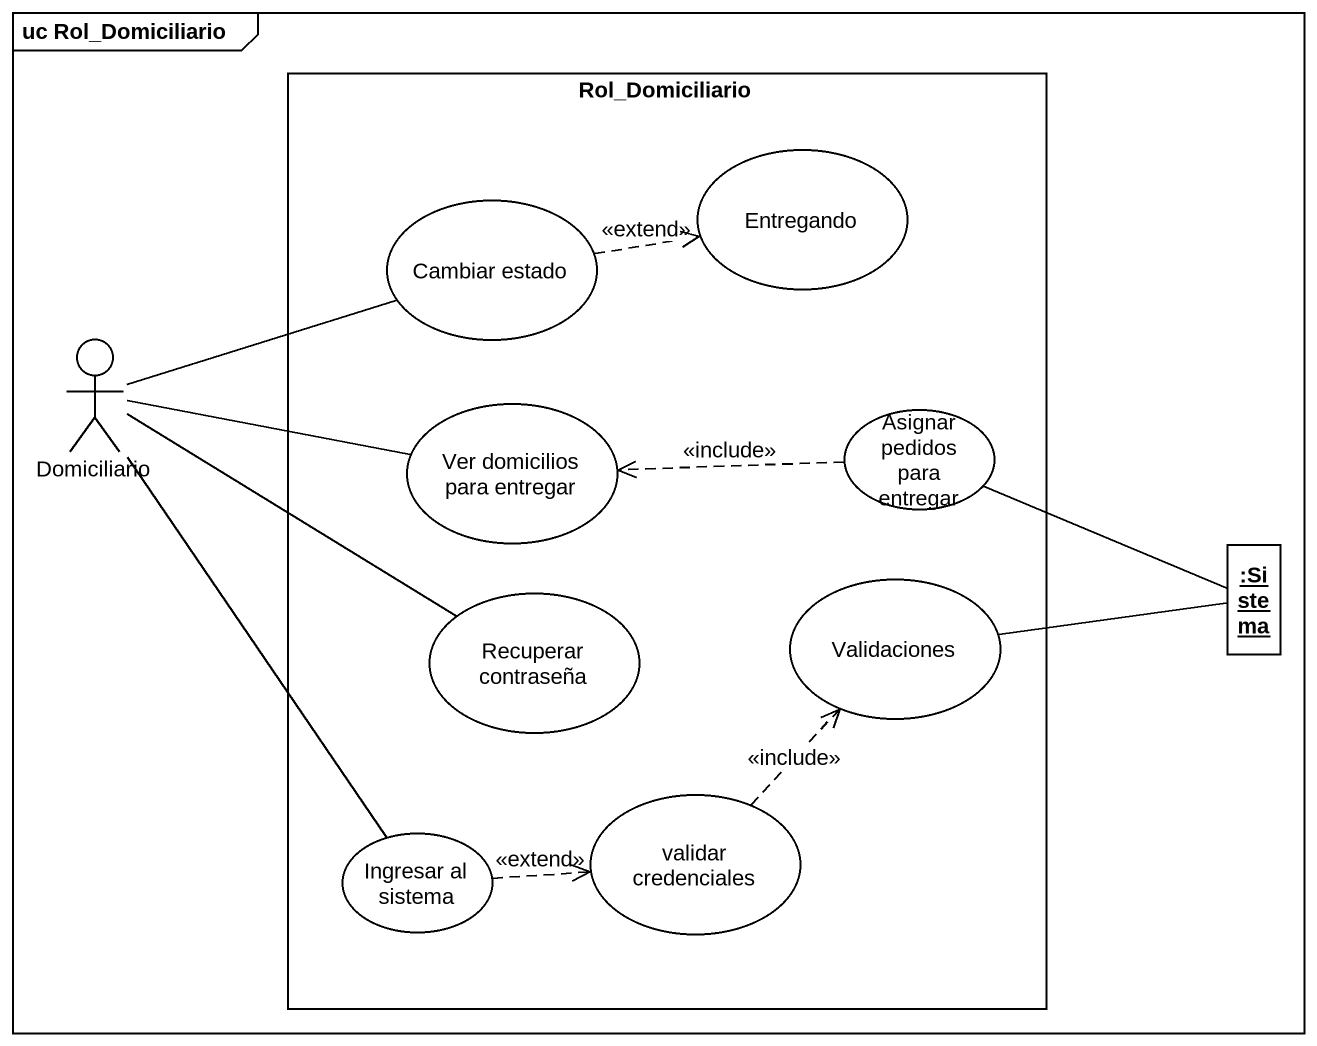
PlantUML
@startuml
mainframe uc Rol_Domiciliario
allowmixing
hide circle
hide empty members
rectangle Rol_Domiciliario {
  usecase "Cambiar estado" as Cambiar_estado
  usecase Entregando
  usecase "Ver domicilios para entregar" as Ver_domicilios_para_entregar
  usecase "Asignar pedidos para entregar" as Asignar_pedidos_para
  usecase "Recuperar contraseña" as Recuperar_contraseña
  usecase Validaciones
  usecase "Ingresar al sistema" as Ingresar_al_sistema
  usecase "validar credenciales" as validar_credenciales
}
actor Domiciliario
object ":Sistema" as Sistema
Cambiar_estado .right.> Entregando : <<extend>>
Domiciliario -right- Cambiar_estado
Domiciliario -right- Ver_domicilios_para_entregar
Domiciliario -right- Recuperar_contraseña
Domiciliario -- Ingresar_al_sistema
Asignar_pedidos_para .left.> Ver_domicilios_para_entregar : <<include>>
Sistema -left- Asignar_pedidos_para
Sistema -left- Validaciones
Ingresar_al_sistema .right.> validar_credenciales : <<extend>>
validar_credenciales .up.> Validaciones : <<include>>
@enduml
